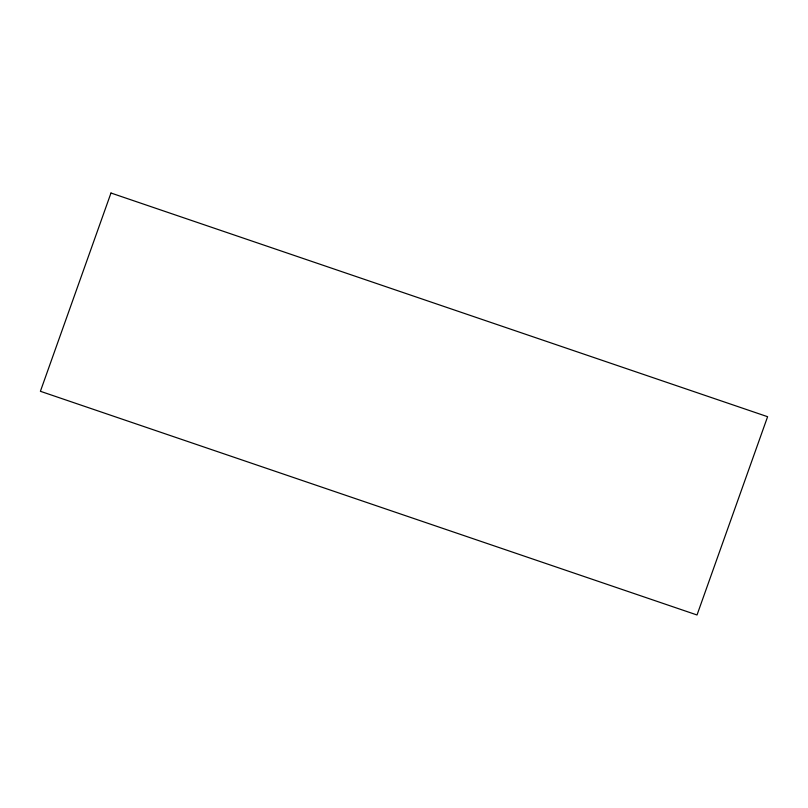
<?xml version="1.0" encoding="UTF-8"?>
<svg xmlns="http://www.w3.org/2000/svg" width="808" height="808" viewBox="0 0 808 808"><rect width="100%" height="100%" fill="white"/><g stroke="black" fill="none" stroke-linecap="round" stroke-linejoin="round"><path stroke-width="1.21" d="M110.979 193.021L40.4 391.294L697.021 614.979L767.6 416.706L110.979 193.021"/></g></svg>
